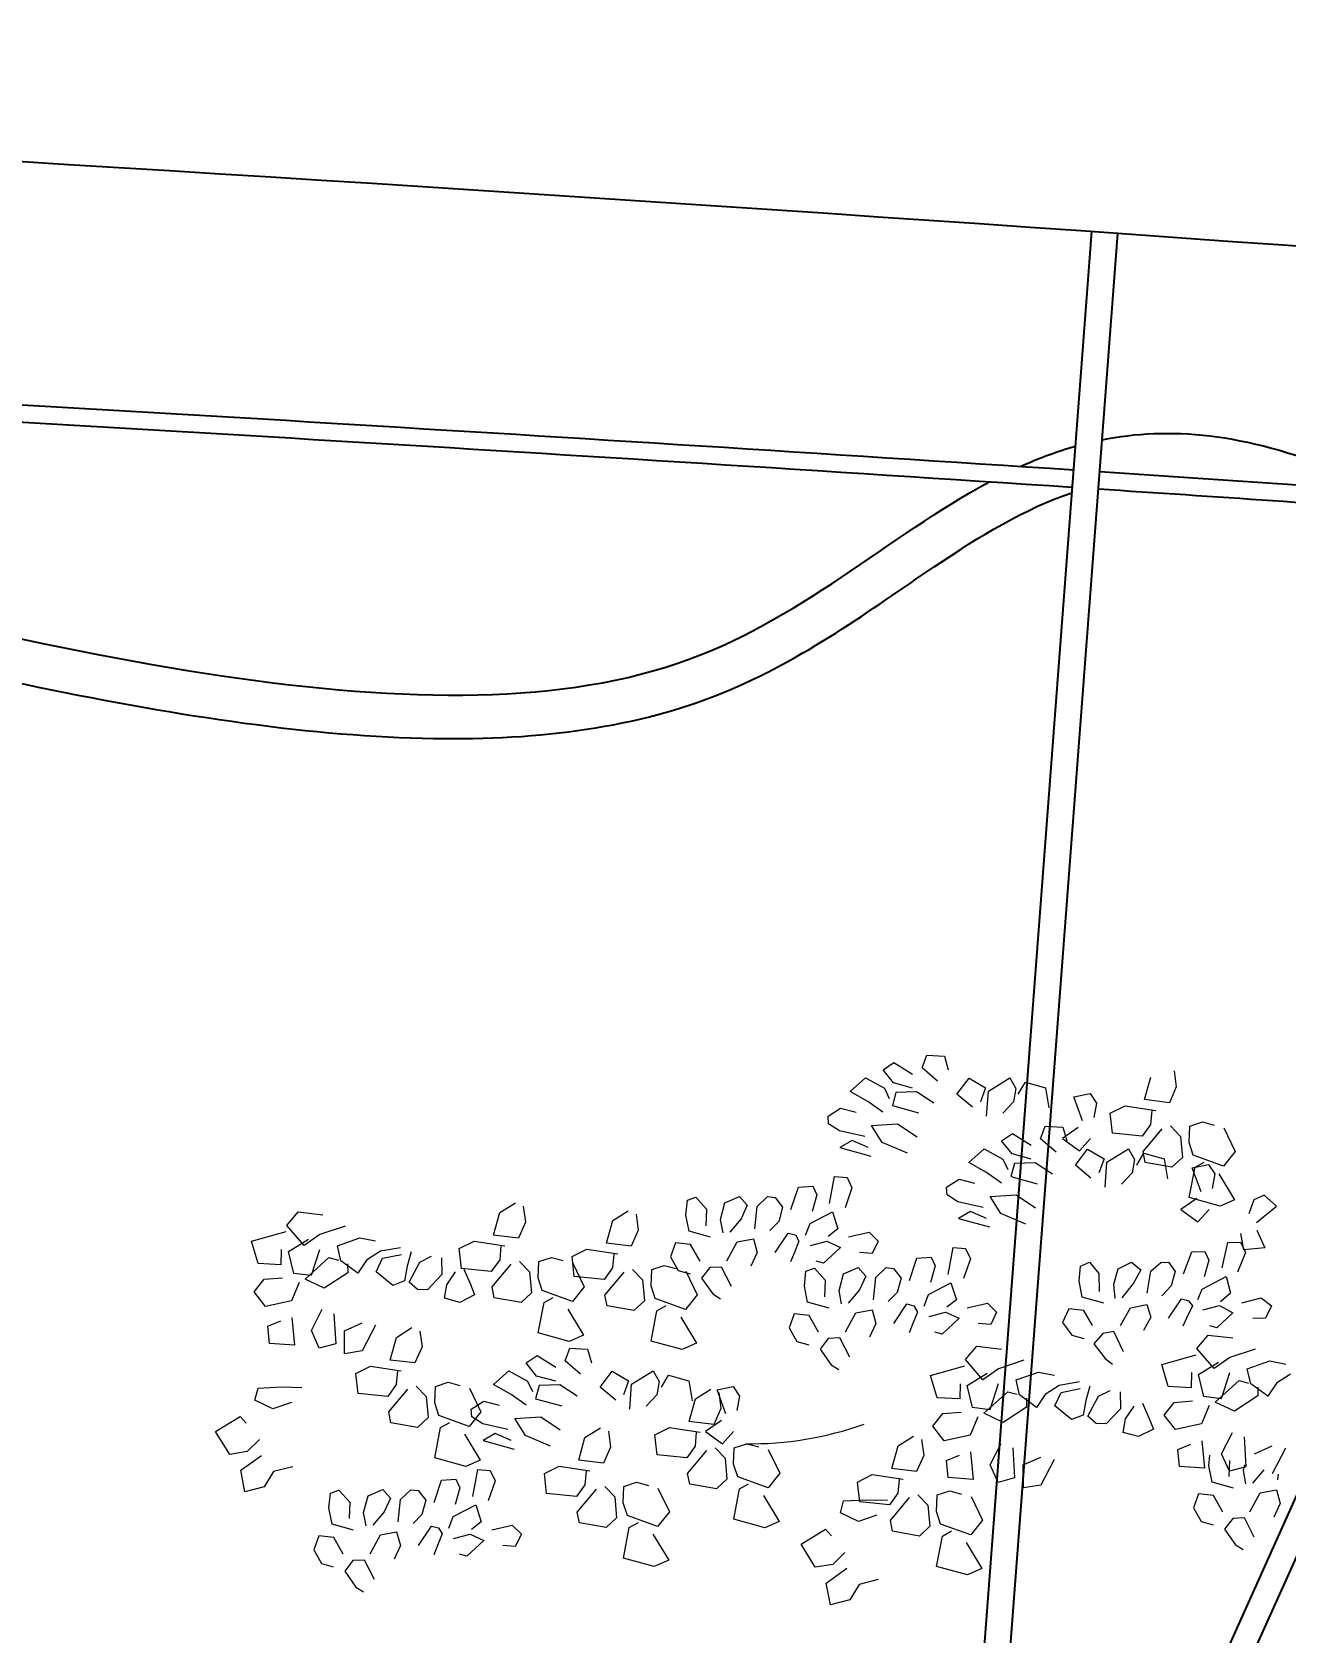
# Model space of a CAD drawing. Header units: metres. Extents: x 10 to 239, y 2 to 253.
# Drawn here: x 67.559 to 69, y 174.167 to 176.006 of the extents above; entities that cross this region are included whole.
import ezdxf

# ---------------------------------------------------------------- set-up
doc = ezdxf.new("R2010")
doc.units = ezdxf.units.M
doc.header["$MEASUREMENT"] = 0
doc.layers.get('Defpoints').update_dxf_attribs({"color": 9})
for name, color, linetype in [('-cotas', 252, 'Continuous'), ('1', 7, 'Continuous'), ('1estruct arco', 7, 'Continuous'), ('1lianas', 9, 'Continuous')]:
    doc.layers.add(name, color=color, linetype=linetype)
doc.layers.add('bloques veg', color=7, linetype='Continuous', lineweight=0, true_color=0xbbd5a5)
doc.styles.get("Standard").update_dxf_attribs({"font": 'arial.ttf'})
doc.dimstyles.get("Standard").update_dxf_attribs({"dimtxt": 0.18, "dimasz": 0.18, "dimexe": 0.18, "dimexo": 0.0625, "dimgap": 0.09, "dimtad": 0, "dimtih": 1, "dimtoh": 1, "dimdec": 4, "dimzin": 0, "dimdsep": 46, "dimtxsty": 'Standard', "dimcen": 0.09, "dimadec": 0, "dimazin": 0, "dimtfac": 1, "dimtdec": 4, "dimtofl": 0, "dimtmove": 0, "dimatfit": 3, "dimfxl": 1, "dimtolj": 1, "dimtzin": 0, "dimarcsym": 0})

# ---------------------------------------------------------------- blocks, each defined once
blk = doc.blocks.new('*D90')
at = {"layer": '-cotas', "color": 0, "lineweight": -2, "transparency": 16777216}
for p, q in [((35.5997, 175.5332), (35.5997, 162.1857)), ((89.3642, 175.5332), (89.3642, 162.1857)), ((35.7797, 162.3657), (58.2102, 162.3657)), ((89.1842, 162.3657), (59.8709, 162.3657))]:
    blk.add_line(p, q, dxfattribs=at)
at = {"layer": '-cotas', "color": 0, "transparency": 16777216}
for points in [[(35.7797, 162.3957), (35.7797, 162.3357), (35.5997, 162.3657)], [(89.1842, 162.3957), (89.1842, 162.3357), (89.3642, 162.3657)]]:
    blk.add_solid(points, dxfattribs=at)
at = {"layer": 'Defpoints', "color": 0, "transparency": 16777216}
for p in [(35.5997, 175.5957), (89.3642, 175.5957), (89.3642, 162.3657)]:
    blk.add_point(p, dxfattribs=at)
at = {"layer": '-cotas', "color": 0, "transparency": 16777216, "insert": (59.0405, 162.3657), "char_height": 0.3, "attachment_point": 5}
blk.add_mtext('\\A1;53.7645', dxfattribs=at)
blk = doc.blocks.new('A$C0C3707A3')
at = {"layer": 'bloques veg'}
for p, q in [((0.6417, 0.4901), (0.6459, 0.5017)), ((0.6459, 0.5017), (0.662, 0.5009)), ((0.662, 0.5009), (0.6656, 0.4883)), ((0.6062, 0.4879), (0.6161, 0.4946)), ((0.6158, 0.4761), (0.6062, 0.4879)), ((0.6161, 0.4946), (0.6331, 0.4842)), ((0.6559, 0.4781), (0.6417, 0.4901)), ((0.8448, 0.4624), (0.8503, 0.483)), ((0.8717, 0.4889), (0.8736, 0.4744)), ((0.5764, 0.468), (0.5902, 0.4806)), ((0.5926, 0.459), (0.5764, 0.468)), ((0.5902, 0.4806), (0.6075, 0.4713)), ((0.6075, 0.4713), (0.612, 0.462)), ((0.6181, 0.4673), (0.6149, 0.4554)), ((0.6332, 0.4714), (0.6158, 0.4761)), ((0.6369, 0.4681), (0.6181, 0.4673)), ((0.6528, 0.458), (0.6369, 0.4681)), ((0.6737, 0.4664), (0.6846, 0.4809)), ((0.6846, 0.4809), (0.6997, 0.4722)), ((0.6997, 0.4722), (0.6951, 0.4595)), ((0.7009, 0.4463), (0.7024, 0.4692)), ((0.7024, 0.4692), (0.7219, 0.4814)), ((0.7219, 0.4814), (0.7275, 0.4717)), ((0.7275, 0.4717), (0.7254, 0.4595)), ((0.7296, 0.4665), (0.736, 0.4776)), ((0.736, 0.4776), (0.7545, 0.4726)), ((0.7545, 0.4726), (0.7577, 0.4543)), ((0.7802, 0.4646), (0.795, 0.4676)), ((0.795, 0.4676), (0.8009, 0.459)), ((0.8736, 0.4744), (0.8674, 0.4598)), ((0.5564, 0.4454), (0.5677, 0.4529)), ((0.5677, 0.4529), (0.5818, 0.4491)), ((0.6064, 0.4495), (0.5926, 0.459)), ((0.6149, 0.4554), (0.6388, 0.449)), ((0.6879, 0.4544), (0.6737, 0.4664)), ((0.7254, 0.4595), (0.7157, 0.4493)), ((0.7883, 0.4426), (0.7802, 0.4646)), ((0.8009, 0.459), (0.7985, 0.4457)), ((0.8135, 0.4498), (0.827, 0.4567)), ((0.827, 0.4567), (0.855, 0.4527)), ((0.8674, 0.4598), (0.8448, 0.4624)), ((0.8515, 0.4525), (0.8504, 0.4399)), ((0.5568, 0.4383), (0.5564, 0.4454)), ((0.5668, 0.4322), (0.5568, 0.4383)), ((0.5961, 0.4371), (0.6198, 0.4389)), ((0.6198, 0.4389), (0.6376, 0.4272)), ((0.7502, 0.4261), (0.7544, 0.4377)), ((0.7544, 0.4377), (0.7705, 0.4369)), ((0.8157, 0.4318), (0.8135, 0.4498)), ((0.8504, 0.4399), (0.8429, 0.4292)), ((0.8687, 0.4386), (0.8778, 0.4291)), ((0.8856, 0.4235), (0.8861, 0.4385)), ((0.8861, 0.4385), (0.8976, 0.4424)), ((0.8976, 0.4424), (0.9085, 0.4395)), ((0.5899, 0.4272), (0.5668, 0.4322)), ((0.5784, 0.4233), (0.5674, 0.4169)), ((0.593, 0.417), (0.5784, 0.4233)), ((0.6059, 0.4217), (0.5961, 0.4371)), ((0.7147, 0.424), (0.7246, 0.4306)), ((0.7243, 0.4121), (0.7147, 0.424)), ((0.7246, 0.4306), (0.7416, 0.4202)), ((0.7644, 0.4141), (0.7502, 0.4261)), ((0.7844, 0.4367), (0.7701, 0.4266)), ((0.7701, 0.4266), (0.7857, 0.4154)), ((0.7705, 0.4369), (0.7741, 0.4243)), ((0.7857, 0.4154), (0.7957, 0.4267)), ((0.8429, 0.4292), (0.8157, 0.4318)), ((0.8437, 0.415), (0.861, 0.436)), ((0.8778, 0.4291), (0.8796, 0.41)), ((0.8895, 0.412), (0.8856, 0.4235)), ((0.9172, 0.4372), (0.9277, 0.4158)), ((0.5674, 0.4169), (0.5956, 0.4093)), ((0.6289, 0.4121), (0.6059, 0.4217)), ((0.6849, 0.404), (0.6988, 0.4166)), ((0.6988, 0.4166), (0.716, 0.4073)), ((0.7417, 0.4074), (0.7243, 0.4121)), ((0.7822, 0.4024), (0.7931, 0.4169)), ((0.7931, 0.4169), (0.8082, 0.4082)), ((0.8109, 0.4052), (0.8304, 0.4174)), ((0.8304, 0.4174), (0.836, 0.4078)), ((0.8381, 0.4025), (0.8445, 0.4136)), ((0.8458, 0.4051), (0.8437, 0.415)), ((0.8445, 0.4136), (0.863, 0.4087)), ((0.863, 0.4087), (0.8662, 0.3903)), ((0.8796, 0.41), (0.8702, 0.4009)), ((0.9171, 0.4023), (0.8895, 0.412)), ((0.9277, 0.4158), (0.9171, 0.4023)), ((0.7011, 0.395), (0.6849, 0.404)), ((0.7149, 0.3855), (0.7011, 0.395)), ((0.716, 0.4073), (0.7205, 0.398)), ((0.7266, 0.4033), (0.7234, 0.3914)), ((0.7454, 0.4041), (0.7266, 0.4033)), ((0.7613, 0.394), (0.7454, 0.4041)), ((0.7964, 0.3904), (0.7822, 0.4024)), ((0.8082, 0.4082), (0.8036, 0.3955)), ((0.8094, 0.3823), (0.8109, 0.4052)), ((0.8339, 0.3955), (0.8242, 0.3853)), ((0.836, 0.4078), (0.8339, 0.3955)), ((0.8702, 0.4009), (0.8458, 0.4051)), ((0.8861, 0.3734), (0.8912, 0.4011)), ((0.8887, 0.4006), (0.9035, 0.4036)), ((0.8968, 0.3787), (0.8887, 0.4006)), ((0.8912, 0.4011), (0.8995, 0.4059)), ((0.9035, 0.4036), (0.9094, 0.3951)), ((0.9094, 0.3951), (0.907, 0.3818)), ((0.9129, 0.3953), (0.9275, 0.3716)), ((0.5231, 0.3601), (0.5297, 0.3805)), ((0.5297, 0.3805), (0.5428, 0.3816)), ((0.5428, 0.3816), (0.5465, 0.3736)), ((0.5583, 0.3658), (0.5626, 0.3903)), ((0.5626, 0.3903), (0.574, 0.3895)), ((0.5785, 0.3802), (0.5724, 0.362)), ((0.574, 0.3895), (0.5785, 0.3802)), ((0.6649, 0.3815), (0.6762, 0.3889)), ((0.6653, 0.3744), (0.6649, 0.3815)), ((0.6762, 0.3889), (0.6903, 0.3851)), ((0.7234, 0.3914), (0.7473, 0.385)), ((0.4273, 0.3544), (0.4286, 0.368)), ((0.4286, 0.368), (0.4363, 0.3706)), ((0.4363, 0.3706), (0.4462, 0.3598)), ((0.4589, 0.3506), (0.4629, 0.3658)), ((0.4629, 0.3658), (0.4761, 0.3716)), ((0.4761, 0.3716), (0.4833, 0.3638)), ((0.4923, 0.3626), (0.5017, 0.3717)), ((0.5017, 0.3717), (0.5085, 0.371)), ((0.5085, 0.371), (0.5155, 0.3622)), ((0.5465, 0.3736), (0.5424, 0.3584)), ((0.6753, 0.3682), (0.6653, 0.3744)), ((0.6984, 0.3632), (0.6753, 0.3682)), ((0.7046, 0.3732), (0.7283, 0.3749)), ((0.7144, 0.3577), (0.7046, 0.3732)), ((0.7283, 0.3749), (0.7461, 0.3632)), ((0.8929, 0.3727), (0.8786, 0.3626)), ((0.9143, 0.3658), (0.8861, 0.3734)), ((0.9275, 0.3716), (0.9143, 0.3658)), ((0.945, 0.3716), (0.9404, 0.3588)), ((0.9543, 0.3761), (0.945, 0.3716)), ((0.9476, 0.3511), (0.9656, 0.366)), ((0.9656, 0.366), (0.9543, 0.3761)), ((0.0635, 0.3425), (0.0738, 0.3549)), ((0.0738, 0.3549), (0.0963, 0.3523)), ((0.2522, 0.335), (0.2578, 0.3556)), ((0.2578, 0.3556), (0.2718, 0.3646)), ((0.2791, 0.3615), (0.2811, 0.347)), ((0.3607, 0.349), (0.3748, 0.358)), ((0.3821, 0.3549), (0.384, 0.3404)), ((0.4303, 0.3396), (0.4273, 0.3544)), ((0.4462, 0.3598), (0.4457, 0.3448)), ((0.4614, 0.3383), (0.4589, 0.3506)), ((0.4777, 0.3514), (0.4674, 0.339)), ((0.4833, 0.3638), (0.4777, 0.3514)), ((0.4903, 0.3422), (0.4923, 0.3626)), ((0.5155, 0.3622), (0.512, 0.3491)), ((0.5406, 0.3473), (0.5609, 0.3581)), ((0.5609, 0.3581), (0.5661, 0.3428)), ((0.6869, 0.3593), (0.6759, 0.3529)), ((0.6759, 0.3529), (0.7041, 0.3454)), ((0.7015, 0.353), (0.6869, 0.3593)), ((0.7374, 0.3481), (0.7144, 0.3577)), ((0.8786, 0.3626), (0.8942, 0.3514)), ((0.8942, 0.3514), (0.9042, 0.3627)), ((0.0316, 0.3278), (0.0631, 0.3368)), ((0.0795, 0.3243), (0.0635, 0.3425)), ((0.1169, 0.3422), (0.0939, 0.3344)), ((0.2811, 0.347), (0.2748, 0.3324)), ((0.3552, 0.3283), (0.3607, 0.349)), ((0.384, 0.3404), (0.3778, 0.3258)), ((0.4499, 0.3344), (0.4303, 0.3396)), ((0.512, 0.3491), (0.5039, 0.3408)), ((0.5091, 0.3208), (0.5208, 0.3386)), ((0.5208, 0.3386), (0.5273, 0.3369)), ((0.5273, 0.3369), (0.5305, 0.3314)), ((0.5366, 0.3367), (0.5406, 0.3473)), ((0.5661, 0.3428), (0.5573, 0.3358)), ((0.5758, 0.3355), (0.5944, 0.3399)), ((0.5944, 0.3399), (0.6027, 0.3318)), ((0.9363, 0.3262), (0.9333, 0.341)), ((0.948, 0.344), (0.9554, 0.3281)), ((0.0378, 0.3075), (0.0316, 0.3278)), ((0.0653, 0.3188), (0.0834, 0.3302)), ((0.0939, 0.3344), (0.0795, 0.3243)), ((0.1098, 0.3243), (0.1303, 0.3316)), ((0.1131, 0.3106), (0.1098, 0.3243)), ((0.1303, 0.3316), (0.1447, 0.3289)), ((0.1675, 0.3228), (0.1492, 0.3195)), ((0.221, 0.3224), (0.2344, 0.3293)), ((0.2231, 0.3044), (0.221, 0.3224)), ((0.2344, 0.3293), (0.2624, 0.3253)), ((0.2748, 0.3324), (0.2522, 0.335)), ((0.2589, 0.3251), (0.2579, 0.3125)), ((0.3239, 0.3158), (0.3374, 0.3226)), ((0.3374, 0.3226), (0.3654, 0.3186)), ((0.3778, 0.3258), (0.3552, 0.3283)), ((0.4182, 0.3289), (0.4136, 0.3162)), ((0.4318, 0.3276), (0.4182, 0.3289)), ((0.4405, 0.3125), (0.4318, 0.3276)), ((0.465, 0.3129), (0.4743, 0.3302)), ((0.4743, 0.3302), (0.4891, 0.3332)), ((0.4891, 0.3332), (0.4927, 0.3206)), ((0.5305, 0.3314), (0.5265, 0.3208)), ((0.5411, 0.3274), (0.5561, 0.3315)), ((0.5686, 0.3258), (0.5531, 0.3114)), ((0.5561, 0.3315), (0.5686, 0.3258)), ((0.5974, 0.3205), (0.5859, 0.3212)), ((0.6027, 0.3318), (0.5974, 0.3205)), ((0.6668, 0.3018), (0.6711, 0.3263)), ((0.6711, 0.3263), (0.6825, 0.3256)), ((0.6825, 0.3256), (0.687, 0.3162)), ((0.8812, 0.3038), (0.8889, 0.3239)), ((0.8889, 0.3239), (0.9006, 0.3242)), ((0.9006, 0.3242), (0.9043, 0.3163)), ((0.9164, 0.3095), (0.9215, 0.3326)), ((0.9215, 0.3326), (0.9332, 0.333)), ((0.9377, 0.3236), (0.9305, 0.3057)), ((0.9332, 0.333), (0.9377, 0.3236)), ((0.9554, 0.3281), (0.9363, 0.3262)), ((0.0585, 0.3066), (0.0378, 0.3075)), ((0.0587, 0.3205), (0.0585, 0.3066)), ((0.0704, 0.2988), (0.0653, 0.3188)), ((0.0806, 0.2937), (0.1022, 0.3135)), ((0.0936, 0.3205), (0.0861, 0.2969)), ((0.1022, 0.3135), (0.1109, 0.3112)), ((0.1287, 0.2994), (0.1131, 0.3106)), ((0.1193, 0.3078), (0.1194, 0.2996)), ((0.1365, 0.3113), (0.1287, 0.2994)), ((0.1492, 0.3195), (0.1365, 0.3113)), ((0.1454, 0.3008), (0.151, 0.3132)), ((0.151, 0.3132), (0.1683, 0.3168)), ((0.177, 0.3191), (0.1735, 0.306)), ((0.1755, 0.2916), (0.185, 0.3099)), ((0.185, 0.3099), (0.1958, 0.3152)), ((0.2047, 0.314), (0.2053, 0.2987)), ((0.2579, 0.3125), (0.2503, 0.3018)), ((0.2512, 0.2876), (0.2684, 0.3085)), ((0.2761, 0.3111), (0.2852, 0.3017)), ((0.293, 0.2961), (0.2936, 0.3111)), ((0.2936, 0.3111), (0.3051, 0.315)), ((0.3051, 0.315), (0.3159, 0.3121)), ((0.326, 0.2978), (0.3239, 0.3158)), ((0.3246, 0.3098), (0.3351, 0.2883)), ((0.3618, 0.3184), (0.3608, 0.3059)), ((0.3965, 0.3045), (0.408, 0.3084)), ((0.408, 0.3084), (0.4188, 0.3055)), ((0.4136, 0.3162), (0.4207, 0.3038)), ((0.4494, 0.3066), (0.4421, 0.2969)), ((0.46, 0.3072), (0.4494, 0.3066)), ((0.4693, 0.2896), (0.46, 0.3072)), ((0.4927, 0.3206), (0.487, 0.3081)), ((0.5265, 0.3208), (0.5231, 0.3124)), ((0.5371, 0.304), (0.5448, 0.3066)), ((0.5448, 0.3066), (0.5547, 0.2958)), ((0.5531, 0.3114), (0.5465, 0.3131)), ((0.5714, 0.3018), (0.5846, 0.3076)), ((0.5846, 0.3076), (0.5918, 0.2998)), ((0.6008, 0.2986), (0.6102, 0.3077)), ((0.6102, 0.3077), (0.617, 0.307)), ((0.617, 0.307), (0.624, 0.2982)), ((0.6316, 0.2962), (0.6382, 0.3165)), ((0.6382, 0.3165), (0.6513, 0.3176)), ((0.655, 0.3097), (0.6509, 0.2945)), ((0.6513, 0.3176), (0.655, 0.3097)), ((0.687, 0.3162), (0.6809, 0.2981)), ((0.7862, 0.2967), (0.7875, 0.3103)), ((0.7875, 0.3103), (0.7955, 0.314)), ((0.7955, 0.314), (0.8043, 0.3035)), ((0.818, 0.294), (0.8218, 0.3081)), ((0.8218, 0.3081), (0.8339, 0.3142)), ((0.8339, 0.3142), (0.8425, 0.3072)), ((0.8425, 0.3072), (0.8358, 0.2951)), ((0.8515, 0.306), (0.8606, 0.314)), ((0.8606, 0.314), (0.8677, 0.3144)), ((0.8677, 0.3144), (0.8736, 0.3059)), ((0.9043, 0.3163), (0.9002, 0.3011)), ((0.0344, 0.2817), (0.0433, 0.2932)), ((0.0433, 0.2932), (0.0599, 0.2946)), ((0.0861, 0.2969), (0.0704, 0.2988)), ((0.0982, 0.2855), (0.0806, 0.2937)), ((0.1194, 0.2996), (0.0982, 0.2855)), ((0.1607, 0.2885), (0.1454, 0.3008)), ((0.1711, 0.2927), (0.1607, 0.2885)), ((0.1735, 0.306), (0.1711, 0.2927)), ((0.2053, 0.2987), (0.1923, 0.2847)), ((0.2098, 0.2894), (0.2176, 0.3012)), ((0.2503, 0.3018), (0.2231, 0.3044)), ((0.2253, 0.3038), (0.2311, 0.2906)), ((0.2852, 0.3017), (0.2871, 0.2826)), ((0.2969, 0.2846), (0.293, 0.2961)), ((0.3533, 0.2951), (0.326, 0.2978)), ((0.3608, 0.3059), (0.3533, 0.2951)), ((0.3541, 0.2809), (0.3714, 0.3019)), ((0.379, 0.3045), (0.3881, 0.2951)), ((0.3881, 0.2951), (0.39, 0.276)), ((0.396, 0.2895), (0.3965, 0.3045)), ((0.4207, 0.3038), (0.4316, 0.3009)), ((0.4275, 0.3031), (0.4381, 0.2817)), ((0.4421, 0.2969), (0.4523, 0.2826)), ((0.5358, 0.2904), (0.5371, 0.304)), ((0.5547, 0.2958), (0.5542, 0.2808)), ((0.5674, 0.2866), (0.5714, 0.3018)), ((0.5918, 0.2998), (0.5862, 0.2874)), ((0.5988, 0.2782), (0.6008, 0.2986)), ((0.624, 0.2982), (0.6205, 0.2852)), ((0.6491, 0.2833), (0.6694, 0.2942)), ((0.6694, 0.2942), (0.6746, 0.2788)), ((0.7892, 0.282), (0.7862, 0.2967)), ((0.8043, 0.3035), (0.8046, 0.2871)), ((0.8192, 0.2809), (0.818, 0.294)), ((0.8358, 0.2951), (0.8252, 0.2816)), ((0.8484, 0.2859), (0.8515, 0.306)), ((0.8701, 0.2929), (0.8617, 0.2835)), ((0.8736, 0.3059), (0.8701, 0.2929)), ((0.8984, 0.2899), (0.9201, 0.3016)), ((0.9201, 0.3016), (0.9242, 0.2865)), ((0.0448, 0.2684), (0.0344, 0.2817)), ((0.0751, 0.2905), (0.0683, 0.2737)), ((0.183, 0.2849), (0.1755, 0.2916)), ((0.1923, 0.2847), (0.183, 0.2849)), ((0.2077, 0.2771), (0.2098, 0.2894)), ((0.2352, 0.2802), (0.2218, 0.2733)), ((0.2311, 0.2906), (0.2352, 0.2802)), ((0.2532, 0.2777), (0.2512, 0.2876)), ((0.2777, 0.2735), (0.2532, 0.2777)), ((0.2871, 0.2826), (0.2777, 0.2735)), ((0.3246, 0.2749), (0.2969, 0.2846)), ((0.2986, 0.2737), (0.3069, 0.2785)), ((0.3351, 0.2883), (0.3246, 0.2749)), ((0.3561, 0.2711), (0.3541, 0.2809)), ((0.3998, 0.278), (0.396, 0.2895)), ((0.4275, 0.2682), (0.3998, 0.278)), ((0.4381, 0.2817), (0.4275, 0.2682)), ((0.4523, 0.2826), (0.4593, 0.2783)), ((0.5388, 0.2756), (0.5358, 0.2904)), ((0.5699, 0.2743), (0.5674, 0.2866)), ((0.5862, 0.2874), (0.5759, 0.275)), ((0.6205, 0.2852), (0.6124, 0.2769)), ((0.6451, 0.2728), (0.6491, 0.2833)), ((0.6746, 0.2788), (0.6658, 0.2719)), ((0.8088, 0.2767), (0.7892, 0.282)), ((0.8679, 0.2632), (0.8797, 0.281)), ((0.8797, 0.281), (0.8862, 0.2792)), ((0.8862, 0.2792), (0.8897, 0.2748)), ((0.8947, 0.2805), (0.8984, 0.2899)), ((0.9242, 0.2865), (0.9151, 0.2785)), ((0.9347, 0.2779), (0.9522, 0.2825)), ((0.9522, 0.2825), (0.9619, 0.2752)), ((0.0683, 0.2737), (0.0448, 0.2684)), ((0.0867, 0.2467), (0.0965, 0.2662)), ((0.2218, 0.2733), (0.2077, 0.2771)), ((0.2935, 0.246), (0.2986, 0.2737)), ((0.3204, 0.2679), (0.3349, 0.2442)), ((0.3806, 0.2669), (0.3561, 0.2711)), ((0.39, 0.276), (0.3806, 0.2669)), ((0.3965, 0.2393), (0.4016, 0.267)), ((0.4016, 0.267), (0.4098, 0.2718)), ((0.5267, 0.2649), (0.5221, 0.2522)), ((0.5403, 0.2636), (0.5267, 0.2649)), ((0.5584, 0.2704), (0.5388, 0.2756)), ((0.549, 0.2485), (0.5403, 0.2636)), ((0.5735, 0.2489), (0.5828, 0.2662)), ((0.5828, 0.2662), (0.5976, 0.2692)), ((0.5976, 0.2692), (0.6012, 0.2566)), ((0.6176, 0.2569), (0.6293, 0.2747)), ((0.6293, 0.2747), (0.6358, 0.2729)), ((0.639, 0.2674), (0.635, 0.2569)), ((0.6358, 0.2729), (0.639, 0.2674)), ((0.6496, 0.2634), (0.6646, 0.2675)), ((0.6646, 0.2675), (0.6771, 0.2619)), ((0.6843, 0.2716), (0.7029, 0.2759)), ((0.7029, 0.2759), (0.7112, 0.2678)), ((0.7112, 0.2678), (0.7059, 0.2565)), ((0.777, 0.2713), (0.7714, 0.2588)), ((0.7906, 0.2699), (0.777, 0.2713)), ((0.7986, 0.2562), (0.7906, 0.2699)), ((0.8242, 0.2563), (0.8332, 0.2725)), ((0.8332, 0.2725), (0.848, 0.2755)), ((0.8519, 0.264), (0.8451, 0.2518)), ((0.848, 0.2755), (0.8519, 0.264)), ((0.8843, 0.2635), (0.8812, 0.2561)), ((0.8897, 0.2748), (0.8843, 0.2635)), ((0.8992, 0.2711), (0.9142, 0.2752)), ((0.9264, 0.2685), (0.9122, 0.2548)), ((0.9142, 0.2752), (0.9264, 0.2685)), ((0.9565, 0.2639), (0.9448, 0.2635)), ((0.9619, 0.2752), (0.9565, 0.2639)), ((0.0469, 0.2504), (0.0587, 0.2554)), ((0.0486, 0.2348), (0.0469, 0.2504)), ((0.0689, 0.2585), (0.0715, 0.2334)), ((0.1071, 0.2622), (0.1091, 0.2349)), ((0.1169, 0.2468), (0.1329, 0.2541)), ((0.1451, 0.252), (0.133, 0.2285)), ((0.1643, 0.2411), (0.1783, 0.2501)), ((0.4233, 0.2612), (0.4379, 0.2375)), ((0.5221, 0.2522), (0.5292, 0.2398)), ((0.6012, 0.2566), (0.5955, 0.2442)), ((0.635, 0.2569), (0.6316, 0.2485)), ((0.6616, 0.2474), (0.655, 0.2492)), ((0.6771, 0.2619), (0.6616, 0.2474)), ((0.7059, 0.2565), (0.6944, 0.2572)), ((0.7714, 0.2588), (0.7799, 0.2472)), ((0.8083, 0.2489), (0.7999, 0.2395)), ((0.8181, 0.2509), (0.8083, 0.2489)), ((0.8271, 0.2323), (0.8181, 0.2509)), ((0.8938, 0.2359), (0.9041, 0.2482)), ((0.9041, 0.2482), (0.9267, 0.2457)), ((0.9122, 0.2548), (0.9057, 0.2566)), ((0.0715, 0.2334), (0.0486, 0.2348)), ((0.094, 0.2308), (0.0867, 0.2467)), ((0.1091, 0.2349), (0.094, 0.2308)), ((0.1171, 0.2258), (0.1169, 0.2468)), ((0.1587, 0.2204), (0.1643, 0.2411)), ((0.1856, 0.247), (0.1876, 0.2325)), ((0.3218, 0.2384), (0.2935, 0.246)), ((0.3349, 0.2442), (0.3218, 0.2384)), ((0.4247, 0.2318), (0.3965, 0.2393)), ((0.4379, 0.2375), (0.4247, 0.2318)), ((0.5292, 0.2398), (0.5401, 0.2369)), ((0.5579, 0.2426), (0.5506, 0.2329)), ((0.5685, 0.2433), (0.5579, 0.2426)), ((0.5778, 0.2257), (0.5685, 0.2433)), ((0.683, 0.2243), (0.6933, 0.2367)), ((0.6933, 0.2367), (0.7159, 0.2341)), ((0.7799, 0.2472), (0.7908, 0.2443)), ((0.7999, 0.2395), (0.8104, 0.2263)), ((0.9099, 0.2176), (0.8938, 0.2359)), ((0.9472, 0.2355), (0.9242, 0.2277)), ((0.133, 0.2285), (0.1171, 0.2258)), ((0.1813, 0.2179), (0.1587, 0.2204)), ((0.1876, 0.2325), (0.1813, 0.2179)), ((0.2827, 0.2186), (0.2927, 0.2253)), ((0.2927, 0.2253), (0.3097, 0.2149)), ((0.3182, 0.2207), (0.3225, 0.2324)), ((0.3324, 0.2088), (0.3182, 0.2207)), ((0.3225, 0.2324), (0.3386, 0.2316)), ((0.3386, 0.2316), (0.3422, 0.219)), ((0.5506, 0.2329), (0.5608, 0.2186)), ((0.6991, 0.2061), (0.683, 0.2243)), ((0.7364, 0.224), (0.7134, 0.2162)), ((0.8104, 0.2263), (0.8171, 0.221)), ((0.862, 0.2211), (0.8935, 0.2302)), ((0.8682, 0.2009), (0.862, 0.2211)), ((0.8956, 0.2121), (0.9138, 0.2235)), ((0.9242, 0.2277), (0.9099, 0.2176)), ((0.9401, 0.2177), (0.9607, 0.2249)), ((0.9607, 0.2249), (0.9751, 0.2222)), ((0.1274, 0.2079), (0.1409, 0.2147)), ((0.1296, 0.1898), (0.1274, 0.2079)), ((0.1409, 0.2147), (0.1689, 0.2107)), ((0.1654, 0.2105), (0.1644, 0.198)), ((0.253, 0.1987), (0.2668, 0.2113)), ((0.2668, 0.2113), (0.2841, 0.202)), ((0.2923, 0.2067), (0.2827, 0.2186)), ((0.3097, 0.2021), (0.2923, 0.2067)), ((0.3502, 0.197), (0.3611, 0.2116)), ((0.3611, 0.2116), (0.3762, 0.2029)), ((0.3789, 0.1998), (0.3985, 0.212)), ((0.3985, 0.212), (0.404, 0.2024)), ((0.4061, 0.1972), (0.4126, 0.2083)), ((0.4126, 0.2083), (0.431, 0.2033)), ((0.5608, 0.2186), (0.5678, 0.2144)), ((0.6512, 0.2096), (0.6827, 0.2186)), ((0.6574, 0.1893), (0.6512, 0.2096)), ((0.6848, 0.2006), (0.703, 0.212)), ((0.7134, 0.2162), (0.6991, 0.2061)), ((0.7293, 0.2061), (0.7499, 0.2134)), ((0.7326, 0.1924), (0.7293, 0.2061)), ((0.7499, 0.2134), (0.7643, 0.2107)), ((0.7871, 0.2046), (0.7688, 0.2013)), ((0.8891, 0.2139), (0.8889, 0.2)), ((0.9007, 0.1921), (0.8956, 0.2121)), ((0.911, 0.1871), (0.9326, 0.2069)), ((0.924, 0.2138), (0.9165, 0.1902)), ((0.9326, 0.2069), (0.9413, 0.2045)), ((0.9434, 0.204), (0.9401, 0.2177)), ((0.9669, 0.2047), (0.9591, 0.1928)), ((0.9796, 0.2129), (0.9669, 0.2047)), ((0.0356, 0.1831), (0.0386, 0.194)), ((0.0386, 0.194), (0.0598, 0.1952)), ((0.0598, 0.1952), (0.0784, 0.1949)), ((0.1568, 0.1872), (0.1296, 0.1898)), ((0.1644, 0.198), (0.1568, 0.1872)), ((0.1577, 0.173), (0.1749, 0.194)), ((0.1826, 0.1966), (0.1917, 0.1872)), ((0.1995, 0.1816), (0.2, 0.1966)), ((0.2, 0.1966), (0.2116, 0.2005)), ((0.2116, 0.2005), (0.2224, 0.1976)), ((0.2311, 0.1952), (0.2416, 0.1738)), ((0.2692, 0.1897), (0.253, 0.1987)), ((0.2829, 0.1802), (0.2692, 0.1897)), ((0.2841, 0.202), (0.2886, 0.1926)), ((0.2946, 0.198), (0.2914, 0.186)), ((0.3135, 0.1987), (0.2946, 0.198)), ((0.3294, 0.1887), (0.3135, 0.1987)), ((0.3645, 0.1851), (0.3502, 0.197)), ((0.3762, 0.2029), (0.3717, 0.1901)), ((0.3774, 0.177), (0.3789, 0.1998)), ((0.4019, 0.1902), (0.3922, 0.18)), ((0.404, 0.2024), (0.4019, 0.1902)), ((0.431, 0.2033), (0.4343, 0.185)), ((0.4371, 0.1869), (0.4512, 0.1959)), ((0.4568, 0.1952), (0.4716, 0.1983)), ((0.4649, 0.1733), (0.4568, 0.1952)), ((0.4585, 0.1928), (0.4604, 0.1783)), ((0.4716, 0.1983), (0.4774, 0.1897)), ((0.4774, 0.1897), (0.475, 0.1764)), ((0.6783, 0.2023), (0.6781, 0.1884)), ((0.6899, 0.1806), (0.6848, 0.2006)), ((0.7002, 0.1755), (0.7218, 0.1953)), ((0.7132, 0.2023), (0.7057, 0.1787)), ((0.7218, 0.1953), (0.7305, 0.193)), ((0.7483, 0.1812), (0.7326, 0.1924)), ((0.7561, 0.1931), (0.7483, 0.1812)), ((0.7688, 0.2013), (0.7561, 0.1931)), ((0.7649, 0.1826), (0.7706, 0.195)), ((0.7706, 0.195), (0.7878, 0.1986)), ((0.7966, 0.2009), (0.7931, 0.1878)), ((0.795, 0.1734), (0.8046, 0.1917)), ((0.8046, 0.1917), (0.8153, 0.197)), ((0.8243, 0.1958), (0.8248, 0.1805)), ((0.8889, 0.2), (0.8682, 0.2009)), ((0.9165, 0.1902), (0.9007, 0.1921)), ((0.9498, 0.193), (0.9286, 0.1789)), ((0.9591, 0.1928), (0.9434, 0.204)), ((0.9497, 0.2011), (0.9498, 0.193)), ((0.0521, 0.1752), (0.0356, 0.1831)), ((0.0689, 0.1812), (0.0521, 0.1752)), ((0.1917, 0.1872), (0.1936, 0.1681)), ((0.2034, 0.1701), (0.1995, 0.1816)), ((0.2329, 0.1761), (0.2442, 0.1836)), ((0.2334, 0.169), (0.2329, 0.1761)), ((0.2442, 0.1836), (0.2584, 0.1798)), ((0.2914, 0.186), (0.3153, 0.1796)), ((0.4316, 0.1663), (0.4371, 0.1869)), ((0.4604, 0.1783), (0.4542, 0.1637)), ((0.6781, 0.1884), (0.6574, 0.1893)), ((0.6628, 0.175), (0.6795, 0.1764)), ((0.7057, 0.1787), (0.6899, 0.1806)), ((0.7178, 0.1673), (0.7002, 0.1755)), ((0.739, 0.1814), (0.7178, 0.1673)), ((0.7389, 0.1896), (0.739, 0.1814)), ((0.7802, 0.1703), (0.7649, 0.1826)), ((0.7931, 0.1878), (0.7907, 0.1745)), ((0.8248, 0.1805), (0.8118, 0.1665)), ((0.8293, 0.1712), (0.8372, 0.183)), ((0.8448, 0.1856), (0.8506, 0.1724)), ((0.8647, 0.175), (0.8736, 0.1866)), ((0.8736, 0.1866), (0.8903, 0.188)), ((0.9055, 0.1839), (0.8987, 0.1671)), ((0.9286, 0.1789), (0.911, 0.1871)), ((0, 0.1543), (0.0223, 0.1681)), ((0.0223, 0.1681), (0.0277, 0.162)), ((0.1597, 0.1632), (0.1577, 0.173)), ((0.1841, 0.1589), (0.1597, 0.1632)), ((0.1936, 0.1681), (0.1841, 0.1589)), ((0.231, 0.1603), (0.2034, 0.1701)), ((0.2051, 0.1591), (0.2134, 0.1639)), ((0.2416, 0.1738), (0.231, 0.1603)), ((0.2434, 0.1629), (0.2334, 0.169)), ((0.2664, 0.1578), (0.2434, 0.1629)), ((0.2726, 0.1678), (0.2964, 0.1696)), ((0.2824, 0.1524), (0.2726, 0.1678)), ((0.2964, 0.1696), (0.3141, 0.1579)), ((0.4003, 0.1537), (0.4138, 0.1606)), ((0.4138, 0.1606), (0.4418, 0.1566)), ((0.4542, 0.1637), (0.4316, 0.1663)), ((0.461, 0.1674), (0.4466, 0.1573)), ((0.6539, 0.1635), (0.6628, 0.175)), ((0.6643, 0.1502), (0.6539, 0.1635)), ((0.6947, 0.1723), (0.6879, 0.1555)), ((0.7907, 0.1745), (0.7802, 0.1703)), ((0.8025, 0.1667), (0.795, 0.1734)), ((0.8118, 0.1665), (0.8025, 0.1667)), ((0.8272, 0.1589), (0.8293, 0.1712)), ((0.8548, 0.162), (0.8413, 0.1551)), ((0.8506, 0.1724), (0.8548, 0.162)), ((0.8751, 0.1618), (0.8647, 0.175)), ((0.8987, 0.1671), (0.8751, 0.1618)), ((0.013, 0.1333), (0, 0.1543)), ((0.0399, 0.147), (0.0289, 0.1361)), ((0.2, 0.1314), (0.2051, 0.1591)), ((0.2268, 0.1533), (0.2414, 0.1296)), ((0.2549, 0.1539), (0.2439, 0.1476)), ((0.2439, 0.1476), (0.2721, 0.14)), ((0.2695, 0.1477), (0.2549, 0.1539)), ((0.3054, 0.1427), (0.2824, 0.1524)), ((0.3312, 0.1303), (0.3367, 0.151)), ((0.3367, 0.151), (0.3508, 0.16)), ((0.3581, 0.1569), (0.36, 0.1424)), ((0.4025, 0.1357), (0.4003, 0.1537)), ((0.4382, 0.1564), (0.4372, 0.1438)), ((0.4466, 0.1573), (0.4622, 0.1461)), ((0.4622, 0.1461), (0.4722, 0.1574)), ((0.4729, 0.1424), (0.4844, 0.1463)), ((0.4844, 0.1463), (0.4953, 0.1434)), ((0.6223, 0.1452), (0.6363, 0.1542)), ((0.6436, 0.1511), (0.6456, 0.1366)), ((0.6879, 0.1555), (0.6643, 0.1502)), ((0.7062, 0.1285), (0.7161, 0.148)), ((0.8413, 0.1551), (0.8272, 0.1589)), ((0.8773, 0.1437), (0.8891, 0.1487)), ((0.8992, 0.1518), (0.9018, 0.1267)), ((0.917, 0.1401), (0.9269, 0.1595)), ((0.9375, 0.1555), (0.9394, 0.1283)), ((0.9473, 0.1401), (0.9632, 0.1475)), ((0.0289, 0.1361), (0.013, 0.1333)), ((0.0231, 0.119), (0.0419, 0.1326)), ((0.2283, 0.1239), (0.2, 0.1314)), ((0.36, 0.1424), (0.3538, 0.1278)), ((0.4297, 0.1331), (0.4025, 0.1357)), ((0.4372, 0.1438), (0.4297, 0.1331)), ((0.4305, 0.1189), (0.4478, 0.1398)), ((0.4555, 0.1424), (0.4646, 0.133)), ((0.4646, 0.133), (0.4664, 0.1139)), ((0.4724, 0.1274), (0.4729, 0.1424)), ((0.5039, 0.1411), (0.5145, 0.1196)), ((0.6167, 0.1246), (0.6223, 0.1452)), ((0.6456, 0.1366), (0.6393, 0.122)), ((0.6665, 0.1322), (0.6783, 0.1372)), ((0.6681, 0.1166), (0.6665, 0.1322)), ((0.6884, 0.1403), (0.691, 0.1151)), ((0.7267, 0.144), (0.7286, 0.1167)), ((0.7365, 0.1286), (0.7524, 0.1359)), ((0.7646, 0.1338), (0.7525, 0.1103)), ((0.8789, 0.1282), (0.8773, 0.1437)), ((0.9056, 0.1288), (0.9065, 0.1387)), ((0.9244, 0.1241), (0.917, 0.1401)), ((0.9244, 0.1339), (0.9239, 0.1193)), ((0.9754, 0.1454), (0.9633, 0.1219)), ((0.0271, 0.0993), (0.0231, 0.119)), ((0.0531, 0.1179), (0.0447, 0.1039)), ((0.0706, 0.1225), (0.0531, 0.1179)), ((0.2414, 0.1296), (0.2283, 0.1239)), ((0.2349, 0.0965), (0.2391, 0.121)), ((0.2391, 0.121), (0.2505, 0.1202)), ((0.2505, 0.1202), (0.255, 0.1109)), ((0.2999, 0.1178), (0.3134, 0.1247)), ((0.3021, 0.0998), (0.2999, 0.1178)), ((0.3134, 0.1247), (0.3414, 0.1206)), ((0.3538, 0.1278), (0.3312, 0.1303)), ((0.3379, 0.1204), (0.3368, 0.1079)), ((0.4325, 0.109), (0.4305, 0.1189)), ((0.4763, 0.1159), (0.4724, 0.1274)), ((0.5145, 0.1196), (0.5039, 0.1062)), ((0.5855, 0.112), (0.5989, 0.1189)), ((0.5989, 0.1189), (0.6269, 0.1149)), ((0.6393, 0.122), (0.6167, 0.1246)), ((0.7136, 0.1126), (0.7062, 0.1285)), ((0.7367, 0.1076), (0.7365, 0.1286)), ((0.9018, 0.1267), (0.8789, 0.1282)), ((0.9086, 0.1141), (0.9056, 0.1288)), ((0.9394, 0.1283), (0.9244, 0.1241)), ((0.9371, 0.125), (0.9385, 0.1301)), ((0.9396, 0.1127), (0.9371, 0.125)), ((0.9557, 0.1255), (0.9456, 0.1134)), ((0.9686, 0.1166), (0.9691, 0.1219)), ((0.0447, 0.1039), (0.0271, 0.0993)), ((0.1395, 0.0965), (0.1527, 0.1022)), ((0.1527, 0.1022), (0.1599, 0.0945)), ((0.1689, 0.0932), (0.1783, 0.1023)), ((0.1783, 0.1023), (0.1851, 0.1017)), ((0.1996, 0.0908), (0.2062, 0.1111)), ((0.2062, 0.1111), (0.2193, 0.1123)), ((0.223, 0.1043), (0.2189, 0.0891)), ((0.2193, 0.1123), (0.223, 0.1043)), ((0.255, 0.1109), (0.249, 0.0927)), ((0.3368, 0.1079), (0.3293, 0.0971)), ((0.3302, 0.0829), (0.3474, 0.1039)), ((0.3551, 0.1065), (0.3642, 0.0971)), ((0.372, 0.0915), (0.3725, 0.1065)), ((0.3725, 0.1065), (0.384, 0.1104)), ((0.384, 0.1104), (0.3949, 0.1075)), ((0.4036, 0.1051), (0.4141, 0.0837)), ((0.457, 0.1048), (0.4325, 0.109)), ((0.4664, 0.1139), (0.457, 0.1048)), ((0.4729, 0.0773), (0.478, 0.105)), ((0.5039, 0.1062), (0.4763, 0.1159)), ((0.478, 0.105), (0.4862, 0.1098)), ((0.5876, 0.094), (0.5855, 0.112)), ((0.6224, 0.1021), (0.6148, 0.0914)), ((0.6234, 0.1146), (0.6224, 0.1021)), ((0.658, 0.1007), (0.6696, 0.1046)), ((0.691, 0.1151), (0.6681, 0.1166)), ((0.6696, 0.1046), (0.6804, 0.1017)), ((0.7286, 0.1167), (0.7136, 0.1126)), ((0.7525, 0.1103), (0.7367, 0.1076)), ((0.8964, 0.1034), (0.8918, 0.0906)), ((0.91, 0.102), (0.8964, 0.1034)), ((0.9281, 0.1088), (0.9086, 0.1141)), ((0.9433, 0.0873), (0.9526, 0.1046)), ((0.9526, 0.1046), (0.9674, 0.1076)), ((0.9674, 0.1076), (0.971, 0.095)), ((0.1038, 0.0851), (0.1052, 0.0987)), ((0.1052, 0.0987), (0.1128, 0.1013)), ((0.1128, 0.1013), (0.1227, 0.0905)), ((0.1227, 0.0905), (0.1222, 0.0755)), ((0.1354, 0.0813), (0.1395, 0.0965)), ((0.1599, 0.0945), (0.1542, 0.082)), ((0.1669, 0.0728), (0.1689, 0.0932)), ((0.1851, 0.1017), (0.192, 0.0928)), ((0.192, 0.0928), (0.1885, 0.0798)), ((0.2171, 0.078), (0.2375, 0.0888)), ((0.2375, 0.0888), (0.2427, 0.0735)), ((0.3293, 0.0971), (0.3021, 0.0998)), ((0.3642, 0.0971), (0.366, 0.078)), ((0.3759, 0.08), (0.372, 0.0915)), ((0.4997, 0.0992), (0.5143, 0.0755)), ((0.57, 0.0838), (0.5729, 0.0947)), ((0.5729, 0.0947), (0.5942, 0.0959)), ((0.6148, 0.0914), (0.5876, 0.094)), ((0.5942, 0.0959), (0.6128, 0.0956)), ((0.6157, 0.0772), (0.6329, 0.0981)), ((0.6406, 0.1007), (0.6497, 0.0913)), ((0.6497, 0.0913), (0.6516, 0.0722)), ((0.6575, 0.0857), (0.658, 0.1007)), ((0.6891, 0.0994), (0.6996, 0.0779)), ((0.8918, 0.0906), (0.899, 0.0782)), ((0.9188, 0.0869), (0.91, 0.102)), ((0.971, 0.095), (0.9653, 0.0826)), ((0.1069, 0.0703), (0.1038, 0.0851)), ((0.1379, 0.069), (0.1354, 0.0813)), ((0.1542, 0.082), (0.1439, 0.0697)), ((0.1885, 0.0798), (0.1805, 0.0715)), ((0.2131, 0.0674), (0.2171, 0.078)), ((0.2427, 0.0735), (0.2338, 0.0665)), ((0.3322, 0.0731), (0.3302, 0.0829)), ((0.3566, 0.0689), (0.3322, 0.0731)), ((0.366, 0.078), (0.3566, 0.0689)), ((0.4035, 0.0703), (0.3759, 0.08)), ((0.3776, 0.0691), (0.3859, 0.0738)), ((0.4141, 0.0837), (0.4035, 0.0703)), ((0.5011, 0.0697), (0.4729, 0.0773)), ((0.5143, 0.0755), (0.5011, 0.0697)), ((0.5865, 0.0759), (0.57, 0.0838)), ((0.6033, 0.0819), (0.5865, 0.0759)), ((0.6177, 0.0673), (0.6157, 0.0772)), ((0.6614, 0.0742), (0.6575, 0.0857)), ((0.6891, 0.0645), (0.6614, 0.0742)), ((0.6996, 0.0779), (0.6891, 0.0645)), ((0.899, 0.0782), (0.9098, 0.0753)), ((0.9277, 0.081), (0.9204, 0.0713)), ((0.9383, 0.0817), (0.9277, 0.081)), ((0.9475, 0.0641), (0.9383, 0.0817)), ((0.0947, 0.0596), (0.0901, 0.0469)), ((0.1083, 0.0583), (0.0947, 0.0596)), ((0.1264, 0.0651), (0.1069, 0.0703)), ((0.1416, 0.0435), (0.1509, 0.0608)), ((0.1509, 0.0608), (0.1656, 0.0639)), ((0.1656, 0.0639), (0.1692, 0.0513)), ((0.1856, 0.0515), (0.1974, 0.0693)), ((0.1974, 0.0693), (0.2039, 0.0676)), ((0.207, 0.0621), (0.203, 0.0515)), ((0.2039, 0.0676), (0.207, 0.0621)), ((0.2176, 0.0581), (0.2327, 0.0622)), ((0.2327, 0.0622), (0.2451, 0.0565)), ((0.2524, 0.0662), (0.271, 0.0705)), ((0.271, 0.0705), (0.2793, 0.0625)), ((0.2793, 0.0625), (0.2739, 0.0511)), ((0.3725, 0.0413), (0.3776, 0.0691)), ((0.3993, 0.0632), (0.4139, 0.0396)), ((0.5344, 0.055), (0.5567, 0.0688)), ((0.5567, 0.0688), (0.5621, 0.0627)), ((0.6422, 0.0631), (0.6177, 0.0673)), ((0.6516, 0.0722), (0.6422, 0.0631)), ((0.658, 0.0356), (0.6631, 0.0633)), ((0.6631, 0.0633), (0.6714, 0.068)), ((0.9204, 0.0713), (0.9305, 0.057)), ((0.0901, 0.0469), (0.0973, 0.0345)), ((0.117, 0.0431), (0.1083, 0.0583)), ((0.1692, 0.0513), (0.1636, 0.0388)), ((0.203, 0.0515), (0.1996, 0.0431)), ((0.2296, 0.0421), (0.2231, 0.0438)), ((0.2451, 0.0565), (0.2296, 0.0421)), ((0.2739, 0.0511), (0.2625, 0.0519)), ((0.5474, 0.034), (0.5344, 0.055)), ((0.5743, 0.0478), (0.5633, 0.0368)), ((0.6849, 0.0575), (0.6994, 0.0338)), ((0.9305, 0.057), (0.9375, 0.0528)), ((0.0973, 0.0345), (0.1081, 0.0316)), ((0.1259, 0.0373), (0.1187, 0.0276)), ((0.1366, 0.0379), (0.1259, 0.0373)), ((0.1458, 0.0203), (0.1366, 0.0379)), ((0.4007, 0.0338), (0.3725, 0.0413)), ((0.4139, 0.0396), (0.4007, 0.0338)), ((0.5633, 0.0368), (0.5474, 0.034)), ((0.5575, 0.0197), (0.5763, 0.0333)), ((0.6863, 0.028), (0.658, 0.0356)), ((0.6994, 0.0338), (0.6863, 0.028)), ((0.1187, 0.0276), (0.1288, 0.0132)), ((0.5615, 0), (0.5575, 0.0197)), ((0.5875, 0.0186), (0.5791, 0.0046)), ((0.605, 0.0233), (0.5875, 0.0186)), ((0.1288, 0.0132), (0.1358, 0.009)), ((0.5791, 0.0046), (0.5615, 0))]:
    blk.add_line(p, q, dxfattribs=at)
blk.add_arc((0.4855, 0.4545), 0.3083, 269.5704, 290.0425, dxfattribs=at)

msp = doc.modelspace()

# ---------------------------------------------------------------- linework, layer by layer
at = {"layer": '1'}
for p, q in [((68.58909, 173.30915), (68.77635, 175.77645)), ((68.63217, 173.48045), (68.80626, 175.77418))]:
    msp.add_line(p, q, dxfattribs=at)
msp.add_arc((59.4886, 43.1172), 132.98381, 85.6238553, 87.2311728, dxfattribs=at)
for points in [[(67.06158, 175.60508), (67.62125, 175.57404), (68.18103, 175.54048), (68.75557, 175.50266)], [(68.7855, 175.50069), (69.02684, 175.48475), (69.27081, 175.46805), (69.51749, 175.45012)]]:
    msp.add_open_spline(points, degree=3, dxfattribs=at)
for points, knots in [([(67.06033, 175.58512), (67.06456, 175.58489), (67.06878, 175.58465), (67.62831, 175.55358), (68.18433, 175.52042), (68.75406, 175.4828)], [4.01727689, 4.01727689, 4.01727689, 4.01727689, 4.02463445, 4.02463445, 4.99075239, 4.99075239, 4.99075239, 4.99075239]), ([(68.78399, 175.48082), (68.91709, 175.472), (69.05095, 175.46294), (69.2929, 175.44618), (69.40057, 175.43856), (69.50876, 175.4307)], [5.00766658, 5.00766658, 5.00766658, 5.00766658, 5.23317879, 5.23317879, 5.41247288, 5.41247288, 5.41247288, 5.41247288])]:
    msp.add_open_spline(points, degree=3, knots=knots, dxfattribs=at)
at = {"layer": '1estruct arco'}
for p, q in [((69.68041, 175.8126), (68.59597, 173.39991)), ((69.70723, 175.7991), (68.62589, 173.3977))]:
    msp.add_line(p, q, dxfattribs=at)
for radius, start, end in [(21.59873, 28.135936, 149.788644), (21.51609, 28.183951, 149.787683), (20.72709, 28.662092, 149.778129)]:
    msp.add_arc((59.06396, 158.01334), radius, start, end, dxfattribs=at)
at = {"layer": '1lianas'}
for points in [[(68.78828, 175.53729), (68.86453, 175.55244), (68.95182, 175.54582), (69.06028, 175.50114)], [(68.69458, 175.50666), (68.71492, 175.51585), (68.73585, 175.52374), (68.75763, 175.52991)]]:
    msp.add_open_spline(points, degree=3, dxfattribs=at)
for points, knots in [([(67.05052, 175.42937), (67.55725, 175.29856), (68.23282, 175.12567), (68.54236, 175.42662), (68.65895, 175.48905)], [5.5198198, 5.5198198, 5.5198198, 5.5198198, 6.445394, 6.8979681, 6.8979681, 6.8979681, 6.8979681]), ([(67.04733, 175.37855), (67.40867, 175.28528), (67.74418, 175.19877), (68.14305, 175.19183), (68.25582, 175.20697), (68.44706, 175.2852), (68.52325, 175.34275), (68.64889, 175.42726), (68.69917, 175.45801), (68.75357, 175.47638)], [5.5254847, 5.5254847, 5.5254847, 5.5254847, 6.1862235, 6.1862235, 6.4813602, 6.4813602, 6.776497, 6.776497, 6.9970338, 6.9970338, 6.9970338, 6.9970338])]:
    msp.add_open_spline(points, degree=3, knots=knots, dxfattribs=at)

# ---------------------------------------------------------------- block references
at = {"layer": 'bloques veg', "color": 2, "xscale": 1.260409816243446, "yscale": 1.260409816243446, "zscale": 1.260409816243446, "rotation": 359.6145960760396}
msp.add_blockref('A$C0C3707A3', (67.7684, 174.20326), dxfattribs=at)

# ---------------------------------------------------------------- dimensions: what is measured, and where the dimension line sits
at = {"layer": '-cotas'}
dim = msp.add_linear_dim(base=(89.36416, 162.36569), p1=(35.59966, 175.59571), p2=(89.36416, 175.59571), angle=0, dimstyle='Standard', override={"dimtxt": 0.3}, dxfattribs=at)
dim.commit()
dim.dimension.update_dxf_attribs({"geometry": '*D90', "text_midpoint": (59.04055, 162.36569), "dimtype": 161})

doc.saveas('drawing.dxf')
